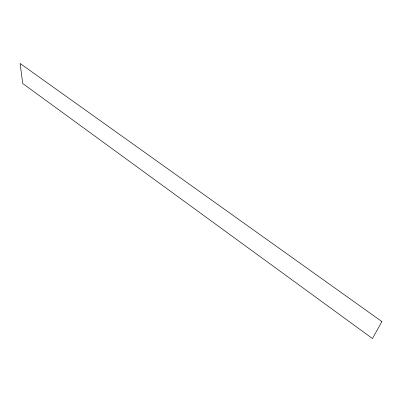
<?xml version="1.0" encoding="UTF-8"?>
<svg xmlns="http://www.w3.org/2000/svg" width="402" height="402" viewBox="0 0 402 402"><rect width="100%" height="100%" fill="white"/><g stroke="black" fill="none" stroke-linecap="round" stroke-linejoin="round"><path stroke-width="0.6" d="M381.9 321.57L372.458 338.534L22.723 83.505L20.1 63.466L381.9 321.57"/></g></svg>
